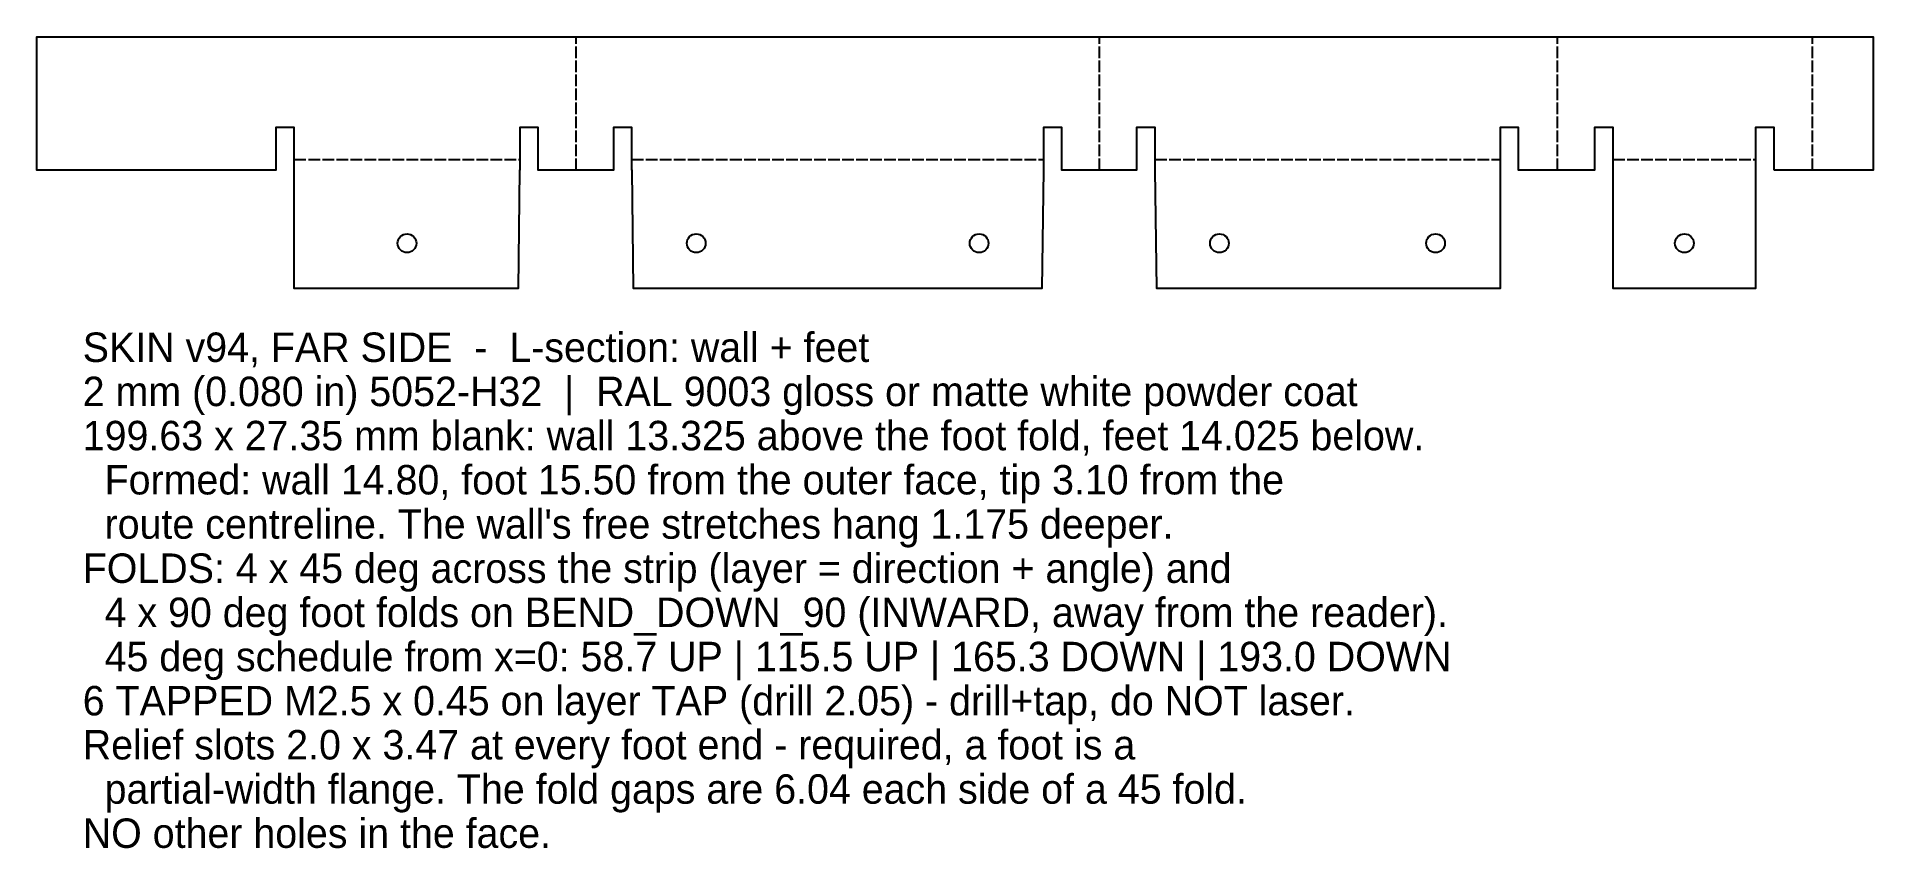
# Model space of a CAD drawing. Header units: millimetres. Extents: x 0 to 200, y -75 to 13.
import ezdxf

# ---------------------------------------------------------------- set-up
doc = ezdxf.new("R2010")
doc.units = ezdxf.units.MM
doc.linetypes.add('DASHED', pattern=[1.524, 1.27, -0.254])
for name, color, linetype in [('BEND_DOWN_45', 6, 'DASHED'), ('BEND_DOWN_90', 6, 'DASHED'), ('BEND_UP_45', 3, 'DASHED'), ('CUT', 7, 'Continuous'), ('NOTES', 4, 'Continuous'), ('TAP', 1, 'Continuous')]:
    doc.layers.add(name, color=color, linetype=linetype)

msp = doc.modelspace()

# ---------------------------------------------------------------- linework, layer by layer
at = {"layer": 'BEND_DOWN_45', "linetype": 'DASHED'}
for p, q in [((165.31, -1.18), (165.31, 13.33)), ((193.02, -1.18), (193.02, 13.33))]:
    msp.add_line(p, q, dxfattribs=at)
at = {"layer": 'BEND_DOWN_90', "linetype": 'DASHED'}
for p, q in [((28, 0), (52.5, 0)), ((64.69, 0), (109.44, 0)), ((121.56, 0), (159.06, 0)), ((171.35, 0), (186.85, 0))]:
    msp.add_line(p, q, dxfattribs=at)
at = {"layer": 'BEND_UP_45', "linetype": 'DASHED'}
for p, q in [((58.65, -1.18), (58.65, 13.33)), ((115.52, -1.18), (115.52, 13.33))]:
    msp.add_line(p, q, dxfattribs=at)
at = {"layer": 'CUT'}
msp.add_lwpolyline([(188.85, -1.18), (188.85, 3.47), (186.85, 3.47), (186.85, -14.03), (171.35, -14.03), (171.35, 3.47), (169.35, 3.47), (169.35, -1.18), (161.06, -1.18), (161.06, 3.47), (159.06, 3.47), (159.06, -14.03), (121.74, -14.03), (121.58, -1.18), (121.56, -1.18), (121.56, 3.47), (119.56, 3.47), (119.56, -1.18), (111.44, -1.18), (111.44, 3.47), (109.44, 3.47), (109.44, -1.18), (109.43, -1.18), (109.26, -14.03), (64.87, -14.03), (64.71, -1.18), (64.69, -1.18), (64.69, 3.47), (62.69, 3.47), (62.69, -1.18), (54.5, -1.18), (54.5, 3.47), (52.5, 3.47), (52.5, -1.18), (52.48, -1.18), (52.32, -14.03), (28, -14.03), (28, 3.47), (26, 3.47), (26, -1.18), (0, -1.18), (0, 13.33), (199.63, 13.33), (199.63, -1.18)], close=True, dxfattribs=at)
at = {"layer": 'TAP'}
for centre in [(40.25, -9.12), (71.69, -9.12), (102.44, -9.12), (128.56, -9.12), (152.06, -9.12), (179.1, -9.12)]:
    msp.add_circle(centre, 1.02, dxfattribs=at)

# ---------------------------------------------------------------- texts
at = {"layer": 'NOTES'}
for s, p in [('SKIN v94, FAR SIDE  -  L-section: wall + feet', (5, -22.02)), ('2 mm (0.080 in) 5052-H32  |  RAL 9003 gloss or matte white powder coat', (5, -26.82)), ('199.63 x 27.35 mm blank: wall 13.325 above the foot fold, feet 14.025 below.', (5, -31.62)), ('  Formed: wall 14.80, foot 15.50 from the outer face, tip 3.10 from the', (5, -36.42)), ("  route centreline. The wall's free stretches hang 1.175 deeper.", (5, -41.23)), ('FOLDS: 4 x 45 deg across the strip (layer = direction + angle) and', (5, -46.03)), ('  4 x 90 deg foot folds on BEND_DOWN_90 (INWARD, away from the reader).', (5, -50.83)), ('  45 deg schedule from x=0: 58.7 UP | 115.5 UP | 165.3 DOWN | 193.0 DOWN', (5, -55.63)), ('6 TAPPED M2.5 x 0.45 on layer TAP (drill 2.05) - drill+tap, do NOT laser.', (5, -60.43)), ('Relief slots 2.0 x 3.47 at every foot end - required, a foot is a', (5, -65.22)), ('  partial-width flange. The fold gaps are 6.04 each side of a 45 fold.', (5, -70.03)), ('NO other holes in the face.', (5, -74.83))]:
    msp.add_text(s, height=3.2, dxfattribs=at).set_placement(p)

doc.saveas('drawing.dxf')
